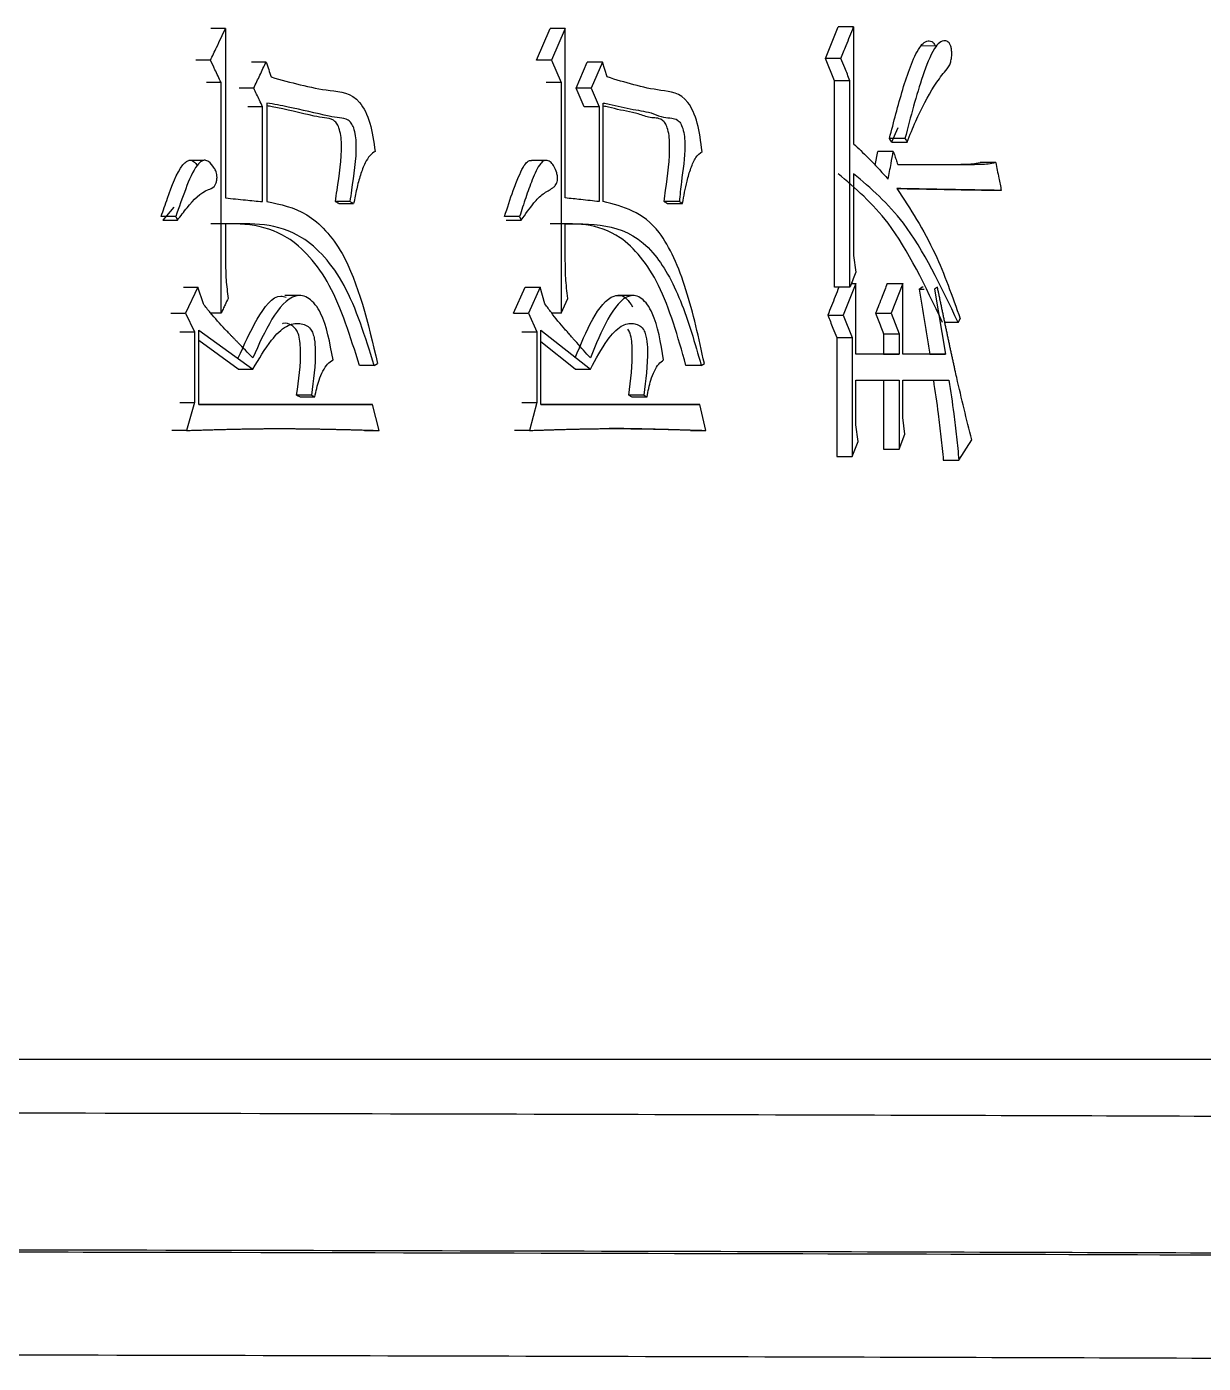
# Model space of a CAD drawing. Header units: millimetres. Extents: x 2136 to 4572, y 748 to 2471.
# Drawn here: x 3180.25 to 3187.1, y 1001.08 to 1008.85 of the extents above; entities that cross this region are included whole.
import ezdxf

# ---------------------------------------------------------------- set-up
doc = ezdxf.new("R2010")
doc.units = ezdxf.units.MM

msp = doc.modelspace()

# ---------------------------------------------------------------- linework, layer by layer
at = {"color": 7, "linetype": 'Continuous', "lineweight": 25}
for p, q in [((3181.4104, 1008.8424), (3181.3253, 1008.8424)), ((3181.4104, 1008.8424), (3181.4104, 1007.858)), ((3183.2184, 1008.6585), (3183.2986, 1008.8424)), ((3183.3863, 1008.8424), (3183.2986, 1008.8424)), ((3183.3863, 1008.8424), (3183.306, 1008.6585)), ((3183.3863, 1007.858), (3183.3863, 1008.8424)), ((3184.8995, 1008.6694), (3184.9728, 1008.8533)), ((3185.0626, 1008.8533), (3185.0626, 1008.1718)), ((3185.5445, 1008.7413), (3185.4531, 1008.7412)), ((3181.3227, 1008.6585), (3181.2378, 1008.6585)), ((3181.646, 1008.6477), (3181.5607, 1008.6477)), ((3183.306, 1008.6585), (3183.2184, 1008.6585)), ((3183.306, 1008.6585), (3183.3627, 1008.5287)), ((3183.4488, 1008.4963), (3183.5141, 1008.6477)), ((3183.6021, 1008.6477), (3183.5141, 1008.6477)), ((3183.6021, 1008.6477), (3183.5366, 1008.4963)), ((3183.63, 1008.5612), (3183.6021, 1008.6477)), ((3184.9513, 1008.5396), (3184.8995, 1008.6694)), ((3184.9893, 1008.6694), (3184.8995, 1008.6694)), ((3181.3846, 1008.5287), (3181.2996, 1008.5287)), ((3181.3846, 1007.1873), (3181.3846, 1008.5287)), ((3181.5745, 1008.4962), (3181.4893, 1008.4962)), ((3183.3627, 1008.5287), (3183.2751, 1008.5287)), ((3183.3627, 1008.5287), (3183.3627, 1007.1874)), ((3183.5366, 1008.4963), (3183.4488, 1008.4963)), ((3183.4955, 1008.3881), (3183.4488, 1008.4963)), ((3183.5366, 1008.4963), (3183.5834, 1008.3881)), ((3185.0411, 1008.5396), (3184.9513, 1008.5396)), ((3184.9513, 1007.3388), (3184.9513, 1008.5396)), ((3185.0411, 1007.3388), (3185.0411, 1008.5396)), ((3181.6511, 1008.4097), (3181.6511, 1007.8364)), ((3183.6067, 1007.8364), (3183.6067, 1008.4097)), ((3181.6256, 1008.3881), (3181.5403, 1008.3881)), ((3181.6256, 1007.8364), (3181.6256, 1008.3881)), ((3183.5834, 1008.3881), (3183.4955, 1008.3881)), ((3183.5834, 1008.3881), (3183.5834, 1007.8364)), ((3185.3197, 1008.2653), (3185.2836, 1008.1827)), ((3185.3613, 1008.2041), (3185.2711, 1008.2041)), ((3185.2836, 1008.1827), (3185.3738, 1008.1827)), ((3185.1886, 1008.048), (3185.2033, 1008.1285)), ((3185.2934, 1008.1285), (3185.2033, 1008.1285)), ((3181.2815, 1008.0759), (3181.1962, 1008.0759)), ((3183.2772, 1008.0759), (3183.1892, 1008.0759)), ((3185.3189, 1008.0528), (3185.7535, 1008.0528)), ((3185.3189, 1008.0528), (3185.6628, 1008.0528)), ((3185.6628, 1008.0528), (3185.7535, 1008.0528)), ((3185.8889, 1008.0636), (3185.798, 1008.0636)), ((3185.0626, 1007.9987), (3185.0626, 1007.5227)), ((3185.9215, 1007.9014), (3185.8306, 1007.9014)), ((3181.1094, 1007.8041), (3181.0462, 1007.7282)), ((3182.1354, 1007.8364), (3182.0494, 1007.8364)), ((3182.0694, 1007.8256), (3182.1555, 1007.8256)), ((3184.0494, 1007.8365), (3183.9609, 1007.8365)), ((3183.9791, 1007.8256), (3184.0677, 1007.8256)), ((3181.1205, 1007.7499), (3181.0358, 1007.7499)), ((3181.0462, 1007.7282), (3181.1309, 1007.7282)), ((3181.1205, 1007.7499), (3181.1309, 1007.7282)), ((3181.4104, 1007.7066), (3181.4104, 1007.4902)), ((3183.1205, 1007.7499), (3183.0332, 1007.7499)), ((3183.1205, 1007.7499), (3183.1301, 1007.7282)), ((3183.3863, 1007.4903), (3183.3863, 1007.7066)), ((3185.0626, 1007.5227), (3185.0755, 1007.4254)), ((3181.1655, 1007.3388), (3181.2503, 1007.3388)), ((3181.2503, 1007.3388), (3181.1777, 1007.1873)), ((3181.2814, 1007.2414), (3181.2503, 1007.3388)), ((3183.0856, 1007.1874), (3183.1521, 1007.3388)), ((3183.1521, 1007.3388), (3183.2396, 1007.3388)), ((3183.2396, 1007.3388), (3183.1729, 1007.1874)), ((3183.268, 1007.2415), (3183.2396, 1007.3388)), ((3185.0411, 1007.3388), (3184.9513, 1007.3388)), ((3185.0755, 1007.3605), (3185.0022, 1007.1766)), ((3185.0497, 1007.3605), (3185.0755, 1007.3605)), ((3185.0755, 1006.9494), (3185.0755, 1007.3605)), ((3185.3485, 1007.3605), (3185.2807, 1007.1874)), ((3185.3485, 1006.9494), (3185.3485, 1007.3605)), ((3185.4431, 1007.328), (3185.4598, 1007.3389)), ((3185.4431, 1007.328), (3185.4731, 1007.328)), ((3185.4671, 1007.3389), (3185.4598, 1007.3389)), ((3185.5502, 1007.3389), (3185.5335, 1007.328)), ((3185.5335, 1007.328), (3185.5961, 1006.9494)), ((3181.84, 1007.2902), (3181.7544, 1007.2902)), ((3183.3627, 1007.1874), (3183.4004, 1007.2739)), ((3183.7795, 1007.2903), (3183.6914, 1007.2903)), ((3181.093, 1007.1873), (3181.1777, 1007.1873)), ((3181.1777, 1007.1873), (3181.2296, 1007.0792)), ((3181.3846, 1007.1873), (3181.3251, 1007.1873)), ((3183.0856, 1007.1874), (3183.1729, 1007.1874)), ((3183.1729, 1007.1874), (3183.2205, 1007.0792)), ((3183.3627, 1007.1874), (3183.3081, 1007.1874)), ((3184.9125, 1007.1766), (3185.0022, 1007.1766)), ((3185.0022, 1007.1766), (3185.054, 1007.0468)), ((3185.1906, 1007.1874), (3185.2807, 1007.1874)), ((3185.2807, 1007.1874), (3185.3273, 1007.0684)), ((3185.6708, 1007.1333), (3185.6832, 1007.1549)), ((3181.1448, 1007.0792), (3181.2296, 1007.0792)), ((3181.2296, 1007.0792), (3181.2296, 1006.6681)), ((3181.2555, 1007.09), (3181.5694, 1006.8628)), ((3181.2555, 1006.6573), (3181.2555, 1007.09)), ((3183.1331, 1007.0792), (3183.2205, 1007.0792)), ((3183.2205, 1007.0792), (3183.2205, 1006.6681)), ((3183.2443, 1007.09), (3183.5319, 1006.8629)), ((3183.2443, 1006.6573), (3183.2443, 1007.09)), ((3185.6708, 1007.1333), (3185.5931, 1007.1333)), ((3181.4841, 1006.8628), (3181.2555, 1007.0285)), ((3183.4441, 1006.8629), (3183.2443, 1007.0209)), ((3184.9642, 1007.0468), (3185.054, 1007.0468)), ((3185.054, 1007.0468), (3185.054, 1006.3545)), ((3185.2372, 1007.0684), (3185.3273, 1007.0684)), ((3185.2372, 1007.0684), (3185.2372, 1006.9494)), ((3185.3273, 1007.0684), (3185.3273, 1006.9494)), ((3185.3273, 1006.9494), (3185.0755, 1006.9494)), ((3185.2372, 1006.9494), (3185.0755, 1006.9494)), ((3185.2372, 1006.9494), (3185.3273, 1006.9494)), ((3185.5961, 1006.9494), (3185.3485, 1006.9494)), ((3185.5056, 1006.9494), (3185.3485, 1006.9494)), ((3185.5056, 1006.9494), (3185.5961, 1006.9494)), ((3181.4842, 1006.8628), (3181.5694, 1006.8628)), ((3182.2749, 1006.8845), (3182.2948, 1006.8953)), ((3183.4441, 1006.8629), (3183.5319, 1006.8629)), ((3184.1766, 1006.8845), (3184.1947, 1006.8953)), ((3185.0755, 1006.798), (3185.3273, 1006.798)), ((3185.0755, 1006.5384), (3185.0755, 1006.798)), ((3185.2372, 1006.798), (3185.2372, 1006.3977)), ((3185.3273, 1006.798), (3185.3273, 1006.3977)), ((3185.3485, 1006.798), (3185.6169, 1006.798)), ((3185.3485, 1006.5816), (3185.3485, 1006.798)), ((3181.9097, 1006.7114), (3181.8239, 1006.7114)), ((3181.8239, 1006.7114), (3181.8441, 1006.7006)), ((3181.8441, 1006.7006), (3181.9298, 1006.7006)), ((3181.9097, 1006.7114), (3181.9298, 1006.7006)), ((3183.8432, 1006.7114), (3183.7549, 1006.7114)), ((3183.7549, 1006.7114), (3183.7733, 1006.7006)), ((3183.7733, 1006.7006), (3183.8616, 1006.7006)), ((3183.8432, 1006.7114), (3183.8616, 1006.7006)), ((3181.1448, 1006.6681), (3181.2296, 1006.6681)), ((3181.2296, 1006.6681), (3181.1829, 1006.5058)), ((3182.265, 1006.6573), (3181.2555, 1006.6573)), ((3181.2555, 1006.6573), (3182.1788, 1006.6573)), ((3182.1788, 1006.6573), (3182.265, 1006.6573)), ((3182.3047, 1006.5059), (3182.265, 1006.6573)), ((3183.1331, 1006.6681), (3183.2205, 1006.6681)), ((3183.2205, 1006.6681), (3183.1777, 1006.5059)), ((3184.1676, 1006.6573), (3183.2443, 1006.6573)), ((3183.2443, 1006.6573), (3184.0789, 1006.6573)), ((3184.0789, 1006.6573), (3184.1676, 1006.6573)), ((3184.2038, 1006.5059), (3184.1676, 1006.6573)), ((3185.0884, 1006.441), (3185.0755, 1006.5384)), ((3185.3612, 1006.4843), (3185.3485, 1006.5816)), ((3181.1829, 1006.5058), (3181.0981, 1006.5058)), ((3182.2185, 1006.5059), (3182.0952, 1006.5088)), ((3182.2185, 1006.5059), (3182.3047, 1006.5059)), ((3183.1777, 1006.5059), (3183.0904, 1006.5059)), ((3184.1151, 1006.5059), (3184.2038, 1006.5059)), ((3185.3273, 1006.3977), (3185.3612, 1006.4843)), ((3185.054, 1006.3545), (3185.0884, 1006.441)), ((3185.2372, 1006.3977), (3185.3273, 1006.3977)), ((3185.675, 1006.3328), (3185.7494, 1006.4518)), ((3184.9642, 1006.3545), (3185.054, 1006.3545)), ((3185.5844, 1006.3329), (3185.675, 1006.3328))]:
    msp.add_line(p, q, dxfattribs=at)
at = {"color": 7, "linetype": 'Continuous', "lineweight": 25, "flags": 128}
for points in [[(3185.0626, 1008.8533), (3185.0177, 1008.8533), (3184.9728, 1008.8533)], [(3185.2836, 1008.1827), (3185.2804, 1008.1881), (3185.2773, 1008.1935), (3185.2711, 1008.2041)], [(3185.3613, 1008.2041), (3185.3675, 1008.1934), (3185.3738, 1008.1827)], [(3183.0428, 1007.7282), (3183.0733, 1007.7282), (3183.1017, 1007.7282), (3183.1301, 1007.7282)], [(3185.2583, 1007.3605), (3185.2811, 1007.3605), (3185.3148, 1007.3605), (3185.3485, 1007.3605)], [(3184.9642, 1007.0468), (3184.9642, 1006.7006), (3184.9642, 1006.3545)], [(3182.2749, 1006.8845), (3182.2399, 1006.8845), (3182.2143, 1006.8845), (3182.1887, 1006.8845)], [(3184.1766, 1006.8845), (3184.1406, 1006.8845), (3184.1143, 1006.8845), (3184.088, 1006.8845)]]:
    msp.add_lwpolyline(points, dxfattribs=at)
at = {"color": 7, "linetype": 'Continuous', "lineweight": 25}
for points, knots in [([(3181.3227, 1008.6585), (3181.3346, 1008.6834), (3181.3552, 1008.7266), (3181.3844, 1008.7879), (3181.4017, 1008.8242), (3181.4104, 1008.8424)], [0, 0, 0, 0, 0.407194, 0.703597, 1, 1, 1, 1]), ([(3184.9893, 1008.6694), (3184.9992, 1008.6943), (3185.0165, 1008.7375), (3185.0409, 1008.7988), (3185.0554, 1008.8351), (3185.0626, 1008.8533)], [0, 0, 0, 0, 0.407194, 0.703597, 1, 1, 1, 1]), ([(3185.2711, 1008.2041), (3185.2836, 1008.2519), (3185.3213, 1008.3954), (3185.3741, 1008.5843), (3185.434, 1008.7186), (3185.4734, 1008.7657), (3185.4983, 1008.7731), (3185.5174, 1008.7688), (3185.5288, 1008.7585), (3185.5351, 1008.7482), (3185.5366, 1008.7417), (3185.5367, 1008.7413)], [0, 0, 0, 0, 0.186803, 0.560962, 0.749178, 0.825797, 0.902611, 0.942659, 0.97537, 0.998161, 1, 1, 1, 1]), ([(3185.3738, 1008.1827), (3185.3903, 1008.2236), (3185.4385, 1008.3437), (3185.5117, 1008.4833), (3185.5808, 1008.5795), (3185.617, 1008.6175), (3185.6296, 1008.6549), (3185.6336, 1008.6837), (3185.6334, 1008.7117), (3185.6297, 1008.7358), (3185.6229, 1008.754), (3185.6109, 1008.7675), (3185.5901, 1008.7739), (3185.5618, 1008.7652), (3185.5143, 1008.7029), (3185.464, 1008.5725), (3185.4102, 1008.3915), (3185.3776, 1008.2667), (3185.3613, 1008.2041)], [0, 0, 0, 0, 0.09565, 0.280795, 0.373244, 0.419662, 0.436462, 0.4533, 0.470465, 0.483389, 0.496387, 0.510841, 0.535897, 0.579802, 0.622961, 0.750748, 0.875017, 1, 1, 1, 1]), ([(3181.3846, 1008.5287), (3181.3787, 1008.5412), (3181.3668, 1008.5661), (3181.3462, 1008.6094), (3181.3315, 1008.6402), (3181.3227, 1008.6585)], [0, 0, 0, 0, 0.288432, 0.576865, 1, 1, 1, 1]), ([(3181.5745, 1008.4962), (3181.5865, 1008.5215), (3181.6103, 1008.572), (3181.6341, 1008.6224), (3181.646, 1008.6477)], [0, 0, 0, 0, 0.4999994, 1, 1, 1, 1]), ([(3181.646, 1008.6477), (3181.6511, 1008.6333), (3181.6613, 1008.6044), (3181.6715, 1008.5756), (3181.6766, 1008.5611)], [0, 0, 0, 0, 0.5000001, 1, 1, 1, 1]), ([(3185.0411, 1008.5396), (3185.0361, 1008.552), (3185.0262, 1008.577), (3185.0089, 1008.6203), (3184.9966, 1008.6511), (3184.9893, 1008.6694)], [0, 0, 0, 0, 0.288432, 0.576865, 1, 1, 1, 1]), ([(3181.6766, 1008.5611), (3181.7886, 1008.5294), (3181.9587, 1008.4813), (3182.171, 1008.4708), (3182.2572, 1008.2967), (3182.2722, 1008.1855), (3182.2799, 1008.1285)], [0, 0, 0, 0, 0.492344, 0.747305, 0.87043, 1, 1, 1, 1]), ([(3184.1812, 1008.1285), (3184.1742, 1008.1855), (3184.1604, 1008.2967), (3184.0819, 1008.4709), (3183.8881, 1008.4813), (3183.7325, 1008.5295), (3183.63, 1008.5612)], [0, 0, 0, 0, 0.1295403, 0.2526388, 0.50766, 1, 1, 1, 1]), ([(3181.6256, 1008.3881), (3181.6197, 1008.4005), (3181.6083, 1008.4248), (3181.5912, 1008.4609), (3181.5801, 1008.4844), (3181.5745, 1008.4962)], [0, 0, 0, 0, 0.346119, 0.673059, 1, 1, 1, 1]), ([(3182.1354, 1007.8365), (3182.1385, 1007.8585), (3182.1538, 1007.9679), (3182.1755, 1008.0959), (3182.168, 1008.2204), (3182.1578, 1008.2632), (3182.1424, 1008.2948), (3182.1145, 1008.3201), (3182.0703, 1008.3215), (3181.9547, 1008.3447), (3181.8141, 1008.3803), (3181.6923, 1008.4023), (3181.6511, 1008.4097)], [0, 0, 0, 0, 0.0476159, 0.2366676, 0.2711991, 0.3058534, 0.3330791, 0.3603377, 0.4287555, 0.5098819, 0.8344448, 1, 1, 1, 1]), ([(3183.6067, 1008.4097), (3183.6184, 1008.4075), (3183.6768, 1008.3963), (3183.7744, 1008.3702), (3183.8804, 1008.3589), (3183.954, 1008.3236), (3184.0007, 1008.3235), (3184.0342, 1008.3164), (3184.0564, 1008.2941), (3184.0707, 1008.2604), (3184.0798, 1008.2153), (3184.0843, 1008.1077), (3184.0633, 1007.9834), (3184.053, 1007.8746), (3184.0494, 1007.8365)], [0, 0, 0, 0, 0.051282, 0.25636, 0.431754, 0.51946, 0.589456, 0.639546, 0.668094, 0.696777, 0.732309, 0.768498, 0.918801, 1, 1, 1, 1]), ([(3182.0494, 1007.8365), (3182.0525, 1007.8585), (3182.0677, 1007.9682), (3182.0897, 1008.0965), (3182.0818, 1008.2211), (3182.0715, 1008.2637), (3182.0562, 1008.2951), (3182.0281, 1008.3203), (3181.9833, 1008.3213), (3181.8657, 1008.3465), (3181.7539, 1008.3743), (3181.6614, 1008.3916), (3181.6511, 1008.3935)], [0, 0, 0, 0, 0.0539594, 0.2681925, 0.3071395, 0.3462244, 0.3769337, 0.4076739, 0.4859202, 0.5793554, 0.9531636, 1, 1, 1, 1]), ([(3183.9609, 1007.8365), (3183.9637, 1007.8586), (3183.9776, 1007.9684), (3183.9977, 1008.0969), (3183.9904, 1008.2215), (3183.981, 1008.264), (3183.9669, 1008.2954), (3183.9338, 1008.3274), (3183.8912, 1008.3185), (3183.8338, 1008.3393), (3183.7764, 1008.3569), (3183.7067, 1008.3675), (3183.6504, 1008.383), (3183.6169, 1008.3896), (3183.6067, 1008.3916)], [0, 0, 0, 0, 0.054921, 0.272966, 0.312507, 0.352188, 0.383382, 0.414603, 0.535292, 0.594414, 0.712513, 0.830508, 0.948503, 1, 1, 1, 1]), ([(3185.0626, 1008.1718), (3185.0906, 1008.1459), (3185.1388, 1008.1013), (3185.2054, 1008.0308), (3185.2443, 1007.9878), (3185.2637, 1007.9663)], [0, 0, 0, 0, 0.409741, 0.70481, 1, 1, 1, 1]), ([(3182.2799, 1008.1285), (3182.2693, 1008.1214), (3182.2478, 1008.107), (3182.2188, 1008.0575), (3182.1936, 1007.9912), (3182.1723, 1007.9106), (3182.1611, 1007.854), (3182.1555, 1007.8256)], [0, 0, 0, 0, 0.162412, 0.328967, 0.549592, 0.773853, 1, 1, 1, 1]), ([(3184.0677, 1007.8256), (3184.0757, 1007.8696), (3184.0888, 1007.9415), (3184.1153, 1008.0312), (3184.1434, 1008.0978), (3184.1687, 1008.1184), (3184.1812, 1008.1285)], [0, 0, 0, 0, 0.349071, 0.571765, 0.789358, 1, 1, 1, 1]), ([(3185.2637, 1007.9663), (3185.2665, 1007.9816), (3185.2721, 1008.0123), (3185.2821, 1008.0664), (3185.2892, 1008.1051), (3185.2934, 1008.1285)], [0, 0, 0, 0, 0.283862, 0.567725, 1, 1, 1, 1]), ([(3185.2934, 1008.1285), (3185.2956, 1008.1222), (3185.3009, 1008.1064), (3185.3093, 1008.0812), (3185.3157, 1008.0623), (3185.3189, 1008.0528)], [0, 0, 0, 0, 0.250001, 0.6250002, 1, 1, 1, 1]), ([(3181.0358, 1007.7499), (3181.0482, 1007.7851), (3181.0857, 1007.8912), (3181.1293, 1008.0167), (3181.1839, 1008.0728), (3181.2077, 1008.0805), (3181.2294, 1008.069), (3181.2405, 1008.0538), (3181.2458, 1008.0467)], [0, 0, 0, 0, 0.230285, 0.693302, 0.776377, 0.859882, 0.933594, 1, 1, 1, 1]), ([(3181.1309, 1007.7282), (3181.1493, 1007.7528), (3181.2048, 1007.827), (3181.2759, 1007.9002), (3181.3377, 1007.9145), (3181.3531, 1007.9368), (3181.3591, 1007.9553), (3181.3615, 1007.9753), (3181.3604, 1007.9943), (3181.355, 1008.014), (3181.3392, 1008.0418), (3181.3177, 1008.067), (3181.2918, 1008.08), (3181.2689, 1008.0727), (3181.2247, 1008.0285), (3181.1772, 1007.9087), (3181.1395, 1007.8033), (3181.1205, 1007.7499)], [0, 0, 0, 0, 0.109651, 0.330682, 0.3864, 0.404634, 0.422868, 0.441529, 0.456387, 0.471247, 0.497612, 0.560433, 0.593185, 0.625961, 0.670922, 0.833212, 1, 1, 1, 1]), ([(3183.0332, 1007.7499), (3183.0493, 1007.8007), (3183.0745, 1007.8803), (3183.1113, 1007.975), (3183.1374, 1008.0304), (3183.1588, 1008.0648), (3183.1761, 1008.0768), (3183.1857, 1008.0752), (3183.1891, 1008.0746)], [0, 0, 0, 0, 0.385113, 0.602792, 0.768152, 0.874694, 0.955427, 1, 1, 1, 1]), ([(3183.1301, 1007.7282), (3183.1543, 1007.7631), (3183.1946, 1007.8214), (3183.2565, 1007.8865), (3183.3004, 1007.905), (3183.3264, 1007.9271), (3183.3351, 1007.9396), (3183.3399, 1007.9519), (3183.3418, 1007.9654), (3183.3409, 1007.9838), (3183.3352, 1008.0105), (3183.323, 1008.041), (3183.3036, 1008.0654), (3183.2824, 1008.0768), (3183.261, 1008.0764), (3183.228, 1008.0453), (3183.1946, 1007.9649), (3183.1551, 1007.8603), (3183.132, 1007.7868), (3183.1205, 1007.7499)], [0, 0, 0, 0, 0.156412, 0.260868, 0.365462, 0.392662, 0.410241, 0.42134, 0.432549, 0.445637, 0.467959, 0.506678, 0.545841, 0.586947, 0.621916, 0.6571, 0.775363, 0.887354, 1, 1, 1, 1]), ([(3185.6628, 1008.0528), (3185.6789, 1008.0531), (3185.7096, 1008.0537), (3185.7547, 1008.0559), (3185.7835, 1008.061), (3185.798, 1008.0636)], [0, 0, 0, 0, 0.356279, 0.6779441, 1, 1, 1, 1]), ([(3185.7535, 1008.0528), (3185.7696, 1008.0531), (3185.8003, 1008.0537), (3185.8455, 1008.0558), (3185.8744, 1008.061), (3185.8889, 1008.0636)], [0, 0, 0, 0, 0.355817, 0.677713, 1, 1, 1, 1]), ([(3185.8889, 1008.0636), (3185.8919, 1008.0486), (3185.8979, 1008.0186), (3185.9088, 1007.9645), (3185.9167, 1007.9254), (3185.9215, 1007.9014)], [0, 0, 0, 0, 0.277507, 0.555013, 1, 1, 1, 1]), ([(3185.5802, 1007.1333), (3185.4799, 1007.3447), (3185.3022, 1007.7191), (3185.0727, 1007.9139), (3184.9728, 1007.9987)], [0, 0, 0, 0, 0.564667, 1, 1, 1, 1]), ([(3185.6708, 1007.1333), (3185.5704, 1007.3447), (3185.3924, 1007.7192), (3185.1626, 1007.9139), (3185.0626, 1007.9987)], [0, 0, 0, 0, 0.564597, 1, 1, 1, 1]), ([(3181.4104, 1007.858), (3181.4494, 1007.8541), (3181.505, 1007.8485), (3181.5766, 1007.8413), (3181.6093, 1007.838), (3181.6256, 1007.8364)], [0, 0, 0, 0, 0.542952, 0.771476, 1, 1, 1, 1]), ([(3183.5834, 1007.8364), (3183.5656, 1007.8384), (3183.5301, 1007.8423), (3183.4644, 1007.8495), (3183.4164, 1007.8547), (3183.3863, 1007.858)], [0, 0, 0, 0, 0.271476, 0.542951, 1, 1, 1, 1]), ([(3185.9215, 1007.9014), (3185.9176, 1007.9014), (3185.9058, 1007.9016), (3185.8902, 1007.9019), (3185.8706, 1007.9023), (3185.8509, 1007.9026), (3185.8313, 1007.903), (3185.8116, 1007.9033), (3185.7958, 1007.9036), (3185.7761, 1007.9039), (3185.7563, 1007.9043), (3185.7365, 1007.9046), (3185.7167, 1007.9049), (3185.7008, 1007.9052), (3185.6809, 1007.9056), (3185.665, 1007.9058), (3185.6451, 1007.9062), (3185.6252, 1007.9065), (3185.6052, 1007.9069), (3185.5852, 1007.9072), (3185.5692, 1007.9075), (3185.5492, 1007.9079), (3185.5291, 1007.9083), (3185.509, 1007.9086), (3185.4889, 1007.909), (3185.4728, 1007.9093), (3185.4527, 1007.9097), (3185.4365, 1007.91), (3185.4163, 1007.9103), (3185.4001, 1007.9106), (3185.3799, 1007.911), (3185.3528, 1007.9115), (3185.3296, 1007.9119), (3185.3146, 1007.9122)], [0, 0, 0, 0, 0.019729, 0.059186, 0.078915, 0.118372, 0.157829, 0.177558, 0.217015, 0.236744, 0.276201, 0.315659, 0.335387, 0.374845, 0.394573, 0.43403, 0.453759, 0.493216, 0.532674, 0.552402, 0.59186, 0.611588, 0.651046, 0.690503, 0.710232, 0.749689, 0.769418, 0.808875, 0.828604, 0.868061, 0.88779, 0.927247, 1, 1, 1, 1]), ([(3185.3146, 1007.9121), (3185.3919, 1007.794), (3185.5312, 1007.5815), (3185.6364, 1007.2862), (3185.6832, 1007.1549)], [0, 0, 0, 0, 0.555449, 1, 1, 1, 1]), ([(3185.8306, 1007.9014), (3185.7677, 1007.9025), (3185.6369, 1007.905), (3185.4651, 1007.9081), (3185.3552, 1007.91), (3185.3155, 1007.9106)], [0, 0, 0, 0, 0.371075, 0.772541, 1, 1, 1, 1]), ([(3181.6511, 1007.8364), (3181.7294, 1007.8206), (3181.8871, 1007.7888), (3182.1491, 1007.509), (3182.2389, 1007.1308), (3182.2948, 1006.8953)], [0, 0, 0, 0, 0.271558, 0.546438, 1, 1, 1, 1]), ([(3182.0694, 1007.8256), (3182.0677, 1007.8265), (3182.0644, 1007.8283), (3182.0577, 1007.8319), (3182.0527, 1007.8346), (3182.0494, 1007.8364)], [0, 0, 0, 0, 0.25319, 0.506384, 1, 1, 1, 1]), ([(3182.1354, 1007.8364), (3182.1371, 1007.8355), (3182.1413, 1007.8332), (3182.148, 1007.8296), (3182.153, 1007.8269), (3182.1555, 1007.8256)], [0, 0, 0, 0, 0.252887, 0.626447, 1, 1, 1, 1]), ([(3184.1947, 1006.8953), (3184.1628, 1007.042), (3184.1, 1007.3307), (3183.9149, 1007.7585), (3183.7225, 1007.8071), (3183.6067, 1007.8364)], [0, 0, 0, 0, 0.291804, 0.574112, 1, 1, 1, 1]), ([(3183.9791, 1007.8256), (3183.9776, 1007.8265), (3183.9745, 1007.8284), (3183.9684, 1007.832), (3183.9639, 1007.8347), (3183.9609, 1007.8365)], [0, 0, 0, 0, 0.253186, 0.506379, 1, 1, 1, 1]), ([(3184.0677, 1007.8256), (3184.0646, 1007.8274), (3184.0585, 1007.831), (3184.0524, 1007.8346), (3184.0494, 1007.8365)], [0, 0, 0, 0, 0.499996, 1, 1, 1, 1]), ([(3182.1887, 1006.8845), (3182.1369, 1007.0506), (3182.0354, 1007.3755), (3181.726, 1007.7171), (3181.4767, 1007.7105), (3181.3253, 1007.7066)], [0, 0, 0, 0, 0.291237, 0.569425, 1, 1, 1, 1]), ([(3182.2749, 1006.8845), (3182.223, 1007.0506), (3182.1214, 1007.3756), (3181.8115, 1007.7171), (3181.562, 1007.7105), (3181.4104, 1007.7066)], [0, 0, 0, 0, 0.291092, 0.569283, 1, 1, 1, 1]), ([(3184.088, 1006.8845), (3184.0407, 1007.0507), (3183.9481, 1007.3755), (3183.6655, 1007.7171), (3183.4373, 1007.7106), (3183.2986, 1007.7066)], [0, 0, 0, 0, 0.291237, 0.569425, 1, 1, 1, 1]), ([(3183.3863, 1007.7066), (3183.5673, 1007.7084), (3183.8222, 1007.711), (3184.0665, 1007.2691), (3184.1395, 1007.014), (3184.1766, 1006.8845)], [0, 0, 0, 0, 0.546872, 0.769893, 1, 1, 1, 1]), ([(3181.4104, 1007.4902), (3181.4108, 1007.4539), (3181.4118, 1007.3807), (3181.4211, 1007.3097), (3181.4258, 1007.2739)], [0, 0, 0, 0, 0.495714, 1, 1, 1, 1]), ([(3183.4004, 1007.2739), (3183.3957, 1007.3137), (3183.3873, 1007.3848), (3183.3866, 1007.458), (3183.3863, 1007.4903)], [0, 0, 0, 0, 0.558835, 1, 1, 1, 1]), ([(3185.0755, 1007.4254), (3185.0706, 1007.413), (3185.0624, 1007.3924), (3185.0509, 1007.3636), (3185.0443, 1007.3471), (3185.0411, 1007.3388)], [0, 0, 0, 0, 0.428361, 0.714181, 1, 1, 1, 1]), ([(3184.9771, 1007.3388), (3184.97, 1007.3211), (3184.9557, 1007.2852), (3184.9342, 1007.2311), (3184.9197, 1007.1947), (3184.9125, 1007.1766)], [0, 0, 0, 0, 0.32842, 0.66421, 1, 1, 1, 1]), ([(3185.2583, 1007.3605), (3185.2486, 1007.3355), (3185.2324, 1007.2942), (3185.2098, 1007.2365), (3185.197, 1007.2038), (3185.1906, 1007.1874)], [0, 0, 0, 0, 0.432898, 0.716449, 1, 1, 1, 1]), ([(3185.4431, 1007.328), (3185.4535, 1007.2653), (3185.4691, 1007.1708), (3185.4899, 1007.0446), (3185.5004, 1006.9811), (3185.5056, 1006.9494)], [0, 0, 0, 0, 0.497508, 0.748754, 1, 1, 1, 1]), ([(3185.7494, 1006.4518), (3185.7198, 1006.5714), (3185.6865, 1006.7059), (3185.6539, 1006.8514), (3185.6471, 1006.8821), (3185.642, 1006.9052), (3185.6369, 1006.9282), (3185.6327, 1006.9475), (3185.6286, 1006.9668), (3185.6252, 1006.9822), (3185.6219, 1006.9977), (3185.6194, 1007.0093), (3185.6169, 1007.0209), (3185.6136, 1007.0363), (3185.6103, 1007.0518), (3185.607, 1007.0673), (3185.6046, 1007.0789), (3185.6021, 1007.0906), (3185.5988, 1007.1061), (3185.5956, 1007.1216), (3185.5923, 1007.1371), (3185.5899, 1007.1488), (3185.5866, 1007.1643), (3185.5833, 1007.1799), (3185.5801, 1007.1954), (3185.5777, 1007.2071), (3185.5752, 1007.2188), (3185.5728, 1007.2304), (3185.5704, 1007.2421), (3185.5683, 1007.2518), (3185.5667, 1007.2596), (3185.5655, 1007.2654), (3185.5643, 1007.2713), (3185.5627, 1007.2791), (3185.5611, 1007.2868), (3185.5594, 1007.2946), (3185.5582, 1007.3005), (3185.557, 1007.3063), (3185.5554, 1007.3141), (3185.5538, 1007.3219), (3185.5519, 1007.3308), (3185.5509, 1007.3358), (3185.5502, 1007.3389)], [0, 0, 0, 0, 0.414083, 0.465835, 0.49171, 0.517586, 0.543462, 0.569338, 0.582276, 0.608151, 0.621089, 0.634027, 0.646965, 0.659903, 0.685779, 0.698716, 0.711654, 0.724592, 0.73753, 0.763406, 0.776344, 0.789282, 0.802219, 0.828095, 0.841033, 0.853971, 0.866909, 0.879847, 0.892784, 0.905722, 0.912191, 0.91866, 0.925129, 0.931598, 0.944536, 0.951005, 0.957474, 0.963943, 0.970412, 0.98335, 0.989818, 1, 1, 1, 1]), ([(3181.5694, 1006.9277), (3181.5405, 1006.9573), (3181.508, 1006.9906), (3181.4719, 1007.0279), (3181.4629, 1007.0373), (3181.4538, 1007.0466), (3181.4448, 1007.056), (3181.4358, 1007.0654), (3181.4232, 1007.0785), (3181.3852, 1007.118), (3181.3356, 1007.1728), (3181.2947, 1007.2245), (3181.2814, 1007.2414)], [0, 0, 0, 0, 0.2975226, 0.3347128, 0.3719031, 0.3904983, 0.4276885, 0.4648788, 0.483474, 0.5578546, 0.8555027, 1, 1, 1, 1]), ([(3181.4258, 1007.2739), (3181.4199, 1007.2614), (3181.41, 1007.2407), (3181.3963, 1007.2119), (3181.3885, 1007.1955), (3181.3846, 1007.1873)], [0, 0, 0, 0, 0.432643, 0.716321, 1, 1, 1, 1]), ([(3181.4841, 1006.9277), (3181.5187, 1007.0039), (3181.5865, 1007.153), (3181.6912, 1007.3018), (3181.7523, 1007.2843), (3181.7624, 1007.2814)], [0, 0, 0, 0, 0.46552, 0.912082, 1, 1, 1, 1]), ([(3182.0354, 1006.9169), (3182.0174, 1007.0161), (3181.9903, 1007.1659), (3181.8987, 1007.2837), (3181.7908, 1007.3037), (3181.6721, 1007.1593), (3181.6041, 1007.006), (3181.5694, 1006.9277)], [0, 0, 0, 0, 0.250217, 0.37779, 0.502112, 0.745933, 1, 1, 1, 1]), ([(3183.5319, 1006.9278), (3183.5055, 1006.9574), (3183.4757, 1006.9907), (3183.4426, 1007.0279), (3183.4344, 1007.0373), (3183.4261, 1007.0466), (3183.4178, 1007.056), (3183.4096, 1007.0654), (3183.398, 1007.0786), (3183.3632, 1007.1181), (3183.3178, 1007.1728), (3183.2803, 1007.2245), (3183.268, 1007.2415)], [0, 0, 0, 0, 0.297523, 0.334713, 0.371903, 0.390498, 0.427688, 0.464879, 0.483474, 0.557855, 0.855503, 1, 1, 1, 1]), ([(3183.4441, 1006.9278), (3183.4759, 1007.0064), (3183.5383, 1007.1604), (3183.6453, 1007.3004), (3183.7354, 1007.2909), (3183.7656, 1007.2425), (3183.7766, 1007.2249)], [0, 0, 0, 0, 0.366502, 0.718078, 0.897344, 1, 1, 1, 1]), ([(3183.958, 1006.9169), (3183.9416, 1007.0161), (3183.9169, 1007.1659), (3183.8331, 1007.2837), (3183.7346, 1007.3038), (3183.6259, 1007.1593), (3183.5637, 1007.006), (3183.5319, 1006.9278)], [0, 0, 0, 0, 0.25015, 0.377758, 0.502112, 0.745934, 1, 1, 1, 1]), ([(3184.9125, 1007.1766), (3184.9175, 1007.1641), (3184.9274, 1007.1391), (3184.9447, 1007.0959), (3184.9569, 1007.0651), (3184.9642, 1007.0468)], [0, 0, 0, 0, 0.288602, 0.577203, 1, 1, 1, 1]), ([(3185.1906, 1007.1874), (3185.1955, 1007.1749), (3185.2057, 1007.1488), (3185.2212, 1007.1092), (3185.2319, 1007.082), (3185.2372, 1007.0684)], [0, 0, 0, 0, 0.314838, 0.657419, 1, 1, 1, 1]), ([(3181.5694, 1006.8628), (3181.6044, 1006.922), (3181.6637, 1007.0223), (3181.758, 1007.1187), (3181.8281, 1007.132), (3181.8751, 1007.1212), (3181.9019, 1007.1033), (3181.9191, 1007.0717), (3181.9295, 1007.0292), (3181.9376, 1006.9059), (3181.9221, 1006.7978), (3181.9097, 1006.7114)], [0, 0, 0, 0, 0.236471, 0.400892, 0.534168, 0.588802, 0.643894, 0.675813, 0.707612, 0.766357, 1, 1, 1, 1]), ([(3181.8239, 1006.7114), (3181.8365, 1006.7989), (3181.8513, 1006.9028), (3181.844, 1007.0252), (3181.8352, 1007.0683), (3181.818, 1007.1002), (3181.7882, 1007.1223), (3181.7608, 1007.1335), (3181.7427, 1007.1268), (3181.7414, 1007.1263)], [0, 0, 0, 0, 0.478517, 0.567585, 0.657403, 0.721203, 0.808864, 0.987094, 1, 1, 1, 1]), ([(3183.5319, 1006.8629), (3183.564, 1006.9222), (3183.6184, 1007.0226), (3183.7048, 1007.1189), (3183.7688, 1007.1321), (3183.8117, 1007.1212), (3183.8361, 1007.1032), (3183.8518, 1007.0718), (3183.8613, 1007.0293), (3183.8687, 1006.9059), (3183.8545, 1006.7978), (3183.8432, 1006.7114)], [0, 0, 0, 0, 0.237031, 0.40138, 0.534635, 0.589033, 0.643886, 0.675792, 0.707579, 0.7663, 1, 1, 1, 1]), ([(3183.7549, 1006.7114), (3183.7665, 1006.7993), (3183.7801, 1006.9036), (3183.7732, 1007.0255), (3183.7652, 1007.0694), (3183.7547, 1007.0879), (3183.7504, 1007.0956)], [0, 0, 0, 0, 0.664291, 0.787396, 0.911549, 1, 1, 1, 1]), ([(3181.9298, 1006.7006), (3181.9369, 1006.7344), (3181.9484, 1006.7895), (3181.9755, 1006.8527), (3182.0033, 1006.8943), (3182.0247, 1006.9094), (3182.0354, 1006.9169)], [0, 0, 0, 0, 0.34974, 0.571287, 0.787704, 1, 1, 1, 1]), ([(3183.8616, 1006.7006), (3183.868, 1006.7344), (3183.8785, 1006.7896), (3183.9033, 1006.8528), (3183.9287, 1006.8943), (3183.9483, 1006.9094), (3183.958, 1006.9169)], [0, 0, 0, 0, 0.34974, 0.571287, 0.787704, 1, 1, 1, 1]), ([(3185.5264, 1006.798), (3185.536, 1006.7331), (3185.5522, 1006.6244), (3185.5713, 1006.469), (3185.58, 1006.3783), (3185.5844, 1006.3329)], [0, 0, 0, 0, 0.424957, 0.71216, 1, 1, 1, 1]), ([(3185.6169, 1006.798), (3185.6267, 1006.7332), (3185.6432, 1006.6247), (3185.6613, 1006.4686), (3185.6704, 1006.3781), (3185.675, 1006.3328)], [0, 0, 0, 0, 0.424962, 0.712284, 1, 1, 1, 1]), ([(3181.1829, 1006.5058), (3181.1927, 1006.5061), (3181.2074, 1006.5066), (3181.2271, 1006.5072), (3181.2418, 1006.5076), (3181.2565, 1006.5081), (3181.2712, 1006.5085), (3181.2859, 1006.509), (3181.3006, 1006.5094), (3181.3153, 1006.5098), (3181.3348, 1006.5104), (3181.3544, 1006.5109), (3181.3739, 1006.5115), (3181.3885, 1006.5119), (3181.408, 1006.5124), (3181.4275, 1006.5128), (3181.447, 1006.5133), (3181.4616, 1006.5136), (3181.4762, 1006.514), (3181.4956, 1006.5144), (3181.515, 1006.5148), (3181.5344, 1006.5151), (3181.549, 1006.5154), (3181.5635, 1006.5156), (3181.5829, 1006.5159), (3181.6022, 1006.5161), (3181.6216, 1006.5163), (3181.6336, 1006.5164), (3181.6433, 1006.5165), (3181.6505, 1006.5166), (3181.6578, 1006.5166), (3181.6674, 1006.5167), (3181.6771, 1006.5167), (3181.6867, 1006.5168), (3181.6939, 1006.5168), (3181.7012, 1006.5168), (3181.7084, 1006.5168), (3181.7156, 1006.5168), (3181.7216, 1006.5168), (3181.7264, 1006.5168), (3181.73, 1006.5168), (3181.7348, 1006.5168), (3181.7397, 1006.5168), (3181.7445, 1006.5168), (3181.7493, 1006.5168), (3181.7553, 1006.5168), (3181.7625, 1006.5168), (3181.7721, 1006.5167), (3181.7817, 1006.5167), (3181.7913, 1006.5166), (3181.7985, 1006.5166), (3181.8081, 1006.5165), (3181.8201, 1006.5164), (3181.8344, 1006.5163), (3181.8488, 1006.5162), (3181.8632, 1006.516), (3181.8823, 1006.5158), (3181.9014, 1006.5155), (3181.9205, 1006.5152), (3181.9348, 1006.515), (3181.9491, 1006.5147), (3181.9682, 1006.5144), (3181.9872, 1006.514), (3182.0062, 1006.5136), (3182.0205, 1006.5133), (3182.0348, 1006.513), (3182.0538, 1006.5126), (3182.0727, 1006.5121), (3182.0917, 1006.5117), (3182.1059, 1006.5113), (3182.1248, 1006.5109), (3182.1437, 1006.5104), (3182.1626, 1006.5099), (3182.1768, 1006.5095), (3182.191, 1006.5091), (3182.2098, 1006.5086), (3182.2287, 1006.508), (3182.2475, 1006.5075), (3182.2616, 1006.5071), (3182.2807, 1006.5065), (3182.295, 1006.5061), (3182.3047, 1006.5059)], [0, 0, 0, 0, 0.025705, 0.038557, 0.05141, 0.064262, 0.077115, 0.089967, 0.102819, 0.115672, 0.128524, 0.154229, 0.167082, 0.179934, 0.192786, 0.218491, 0.231344, 0.244196, 0.257049, 0.269901, 0.295606, 0.308458, 0.321311, 0.334163, 0.347016, 0.37272, 0.385573, 0.398425, 0.404851, 0.411278, 0.417704, 0.42413, 0.436983, 0.443409, 0.449835, 0.456261, 0.462687, 0.469114, 0.47554, 0.478753, 0.481966, 0.485179, 0.491605, 0.494818, 0.498032, 0.504458, 0.510884, 0.51731, 0.530163, 0.536589, 0.543015, 0.549441, 0.562294, 0.575146, 0.587999, 0.600851, 0.613703, 0.639408, 0.652261, 0.665113, 0.677966, 0.690818, 0.716523, 0.729375, 0.742228, 0.75508, 0.767933, 0.793637, 0.80649, 0.819342, 0.832195, 0.857899, 0.870752, 0.883604, 0.896457, 0.909309, 0.935014, 0.947866, 0.960719, 0.973571, 1, 1, 1, 1]), ([(3183.1777, 1006.5059), (3183.1867, 1006.5062), (3183.2002, 1006.5066), (3183.2183, 1006.5072), (3183.2318, 1006.5077), (3183.2452, 1006.5081), (3183.2587, 1006.5086), (3183.2722, 1006.509), (3183.2857, 1006.5094), (3183.2991, 1006.5099), (3183.3171, 1006.5104), (3183.335, 1006.511), (3183.3529, 1006.5115), (3183.3663, 1006.5119), (3183.3841, 1006.5124), (3183.402, 1006.5129), (3183.4198, 1006.5133), (3183.4332, 1006.5137), (3183.4466, 1006.514), (3183.4644, 1006.5144), (3183.4821, 1006.5148), (3183.4999, 1006.5151), (3183.5132, 1006.5154), (3183.5265, 1006.5156), (3183.5443, 1006.5159), (3183.562, 1006.5162), (3183.5797, 1006.5164), (3183.5907, 1006.5165), (3183.5996, 1006.5166), (3183.6062, 1006.5166), (3183.6128, 1006.5167), (3183.6216, 1006.5167), (3183.6305, 1006.5168), (3183.6393, 1006.5168), (3183.6459, 1006.5168), (3183.6525, 1006.5169), (3183.6591, 1006.5169), (3183.6657, 1006.5169), (3183.6712, 1006.5169), (3183.6756, 1006.5169), (3183.6789, 1006.5169), (3183.6833, 1006.5169), (3183.6877, 1006.5169), (3183.6921, 1006.5169), (3183.6965, 1006.5169), (3183.702, 1006.5168), (3183.7086, 1006.5168), (3183.7174, 1006.5168), (3183.7262, 1006.5167), (3183.735, 1006.5167), (3183.7415, 1006.5166), (3183.7503, 1006.5166), (3183.7613, 1006.5165), (3183.7744, 1006.5163), (3183.7875, 1006.5162), (3183.8007, 1006.516), (3183.8181, 1006.5158), (3183.8356, 1006.5155), (3183.8531, 1006.5152), (3183.8661, 1006.515), (3183.8792, 1006.5148), (3183.8966, 1006.5144), (3183.914, 1006.5141), (3183.9314, 1006.5137), (3183.9444, 1006.5134), (3183.9574, 1006.5131), (3183.9748, 1006.5126), (3183.9921, 1006.5122), (3184.0094, 1006.5117), (3184.0224, 1006.5114), (3184.0397, 1006.5109), (3184.0569, 1006.5104), (3184.0742, 1006.5099), (3184.0871, 1006.5095), (3184.1, 1006.5091), (3184.1172, 1006.5086), (3184.1344, 1006.5081), (3184.1516, 1006.5075), (3184.1645, 1006.5071), (3184.1819, 1006.5066), (3184.195, 1006.5062), (3184.2038, 1006.5059)], [0, 0, 0, 0, 0.025705, 0.038557, 0.05141, 0.064262, 0.077115, 0.089967, 0.102819, 0.115672, 0.128524, 0.154229, 0.167082, 0.179934, 0.192786, 0.218491, 0.231344, 0.244196, 0.257049, 0.269901, 0.295606, 0.308458, 0.321311, 0.334163, 0.347016, 0.37272, 0.385573, 0.398425, 0.404851, 0.411278, 0.417704, 0.42413, 0.436983, 0.443409, 0.449835, 0.456261, 0.462687, 0.469114, 0.47554, 0.478753, 0.481966, 0.485179, 0.491605, 0.494818, 0.498032, 0.504458, 0.510884, 0.51731, 0.530163, 0.536589, 0.543015, 0.549441, 0.562294, 0.575146, 0.587999, 0.600851, 0.613703, 0.639408, 0.652261, 0.665113, 0.677966, 0.690818, 0.716523, 0.729375, 0.742228, 0.75508, 0.767932, 0.793637, 0.80649, 0.819342, 0.832195, 0.857899, 0.870752, 0.883604, 0.896457, 0.909309, 0.935014, 0.947866, 0.960719, 0.973571, 1, 1, 1, 1]), ([(3184.1151, 1006.5059), (3183.9774, 1006.5111), (3183.8206, 1006.5169), (3183.6605, 1006.5168), (3183.641, 1006.5168)], [0, 0, 0, 0, 0.87795, 1, 1, 1, 1]), ([(3127.8392, 1002.8509), (3128.4855, 1002.8509), (3131.7209, 1002.851), (3137.4728, 1002.8511), (3143.6724, 1002.8511), (3149.6819, 1002.8512), (3154.3213, 1002.8512), (3159.8585, 1002.8513), (3164.0669, 1002.8513), (3169.0014, 1002.8513), (3173.5991, 1002.8514), (3177.6942, 1002.8514), (3181.3758, 1002.8514), (3183.9843, 1002.8515), (3186.7943, 1002.8516), (3188.6647, 1002.8516), (3190.6929, 1002.8517), (3191.4492, 1002.8518), (3191.9779, 1002.8519)], [0, 0, 0, 0, 0.020124, 0.100733, 0.181328, 0.221587, 0.302184, 0.342442, 0.423039, 0.463298, 0.543894, 0.624491, 0.664749, 0.745346, 0.785604, 0.8662, 0.906458, 1, 1, 1, 1]), ([(3120.7002, 1002.5829), (3121.9725, 1002.5829), (3124.2989, 1002.5828), (3127.6624, 1002.5824), (3130.7955, 1002.5818), (3133.9116, 1002.5811), (3137.0054, 1002.5802), (3140.0709, 1002.5791), (3143.1024, 1002.5778), (3147.3563, 1002.5756), (3152.8968, 1002.5723), (3159.6407, 1002.5671), (3166.3683, 1002.5604), (3172.0892, 1002.5531), (3176.8098, 1002.5455), (3180.6125, 1002.538), (3184.0466, 1002.5298), (3187.005, 1002.5208), (3189.4585, 1002.511), (3190.504, 1002.5042), (3191.0358, 1002.5007)], [0, 0, 0, 0, 0.037781, 0.069081, 0.100468, 0.131943, 0.163506, 0.195157, 0.226895, 0.258722, 0.330934, 0.408983, 0.49287, 0.582593, 0.645672, 0.711347, 0.779618, 0.850484, 0.923944, 1, 1, 1, 1]), ([(3191.7919, 1001.7016), (3191.2922, 1001.7049), (3190.3063, 1001.7114), (3188.0258, 1001.7206), (3185.265, 1001.7293), (3182.0366, 1001.7373), (3178.426, 1001.7447), (3173.8799, 1001.7524), (3168.2768, 1001.76), (3161.5581, 1001.7673), (3154.6555, 1001.773), (3147.726, 1001.7775), (3140.902, 1001.7808), (3134.2919, 1001.783), (3127.982, 1001.7843), (3123.4777, 1001.7847), (3121.095, 1001.7848), (3120.7002, 1001.7848)], [0, 0, 0, 0, 0.07139, 0.140843, 0.208359, 0.273937, 0.337578, 0.399281, 0.488173, 0.572709, 0.652888, 0.72871, 0.800173, 0.867277, 0.930021, 0.988406, 1, 1, 1, 1]), ([(3192.3287, 1001.6876), (3191.6038, 1001.6922), (3190.1541, 1001.7013), (3186.3638, 1001.7142), (3181.4657, 1001.7263), (3175.425, 1001.7372), (3168.377, 1001.747), (3160.4342, 1001.7553), (3151.7344, 1001.762), (3142.4276, 1001.767), (3133.9857, 1001.7698), (3126.7056, 1001.7712), (3122.702, 1001.7714), (3120.7002, 1001.7715)], [0, 0, 0, 0, 0.0981345, 0.196269, 0.2944034, 0.3925379, 0.4906723, 0.5888066, 0.686941, 0.7850753, 0.8832097, 0.9416048, 1, 1, 1, 1]), ([(3102.3131, 1001.1799), (3105.3378, 1001.1808), (3111.3743, 1001.1825), (3120.5273, 1001.1828), (3129.5693, 1001.1815), (3138.3967, 1001.1784), (3146.8889, 1001.1738), (3153.7333, 1001.1686), (3159.1904, 1001.1635), (3163.5432, 1001.1589), (3168.0011, 1001.1533), (3172.4797, 1001.1468), (3176.6135, 1001.1395), (3180.3539, 1001.1318), (3183.6722, 1001.1236), (3186.7075, 1001.1146), (3189.3597, 1001.1047), (3191.5946, 1001.094), (3192.5725, 1001.0865), (3193.0717, 1001.0826)], [0, 0, 0, 0, 0.074691, 0.149062, 0.223115, 0.296848, 0.370262, 0.443356, 0.483243, 0.526636, 0.573536, 0.623941, 0.677851, 0.725458, 0.775499, 0.827974, 0.882883, 0.940225, 1, 1, 1, 1])]:
    msp.add_open_spline(points, degree=3, knots=knots, dxfattribs=at)

doc.saveas('drawing.dxf')
